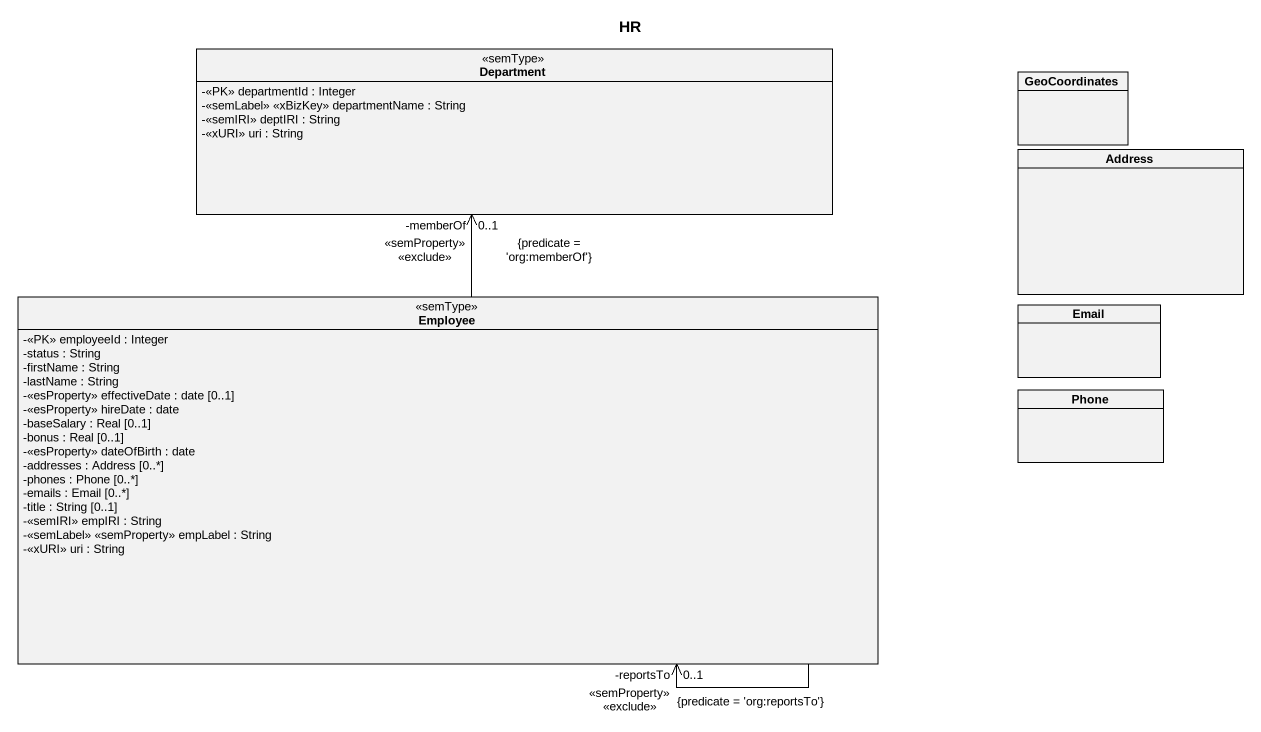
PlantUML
@startuml
title HR
hide circle
hide empty members
skinparam classAttributeIconSize 0
class Department <<semType>> {
  -<<PK>> departmentId : Integer
  -<<semLabel>> <<xBizKey>> departmentName : String
  -<<semIRI>> deptIRI : String
  -<<xURI>> uri : String
}
class GeoCoordinates
class Address
class Employee <<semType>> {
  -<<PK>> employeeId : Integer
  -status : String
  -firstName : String
  -lastName : String
  -<<esProperty>> effectiveDate : date [0..1]
  -<<esProperty>> hireDate : date
  -baseSalary : Real [0..1]
  -bonus : Real [0..1]
  -<<esProperty>> dateOfBirth : date
  -addresses : Address [0..*]
  -phones : Phone [0..*]
  -emails : Email [0..*]
  -title : String [0..1]
  -<<semIRI>> empIRI : String
  -<<semLabel>> <<semProperty>> empLabel : String
  -<<xURI>> uri : String
}
class Email
class Phone
Employee -up-> "-memberOf\n0..1\n<<semProperty>> <<exclude>>\n{predicate = 'org:memberOf'}" Department
Employee --> "-reportsTo\n0..1\n<<semProperty>> <<exclude>>\n{predicate = 'org:reportsTo'}" Employee
@enduml
